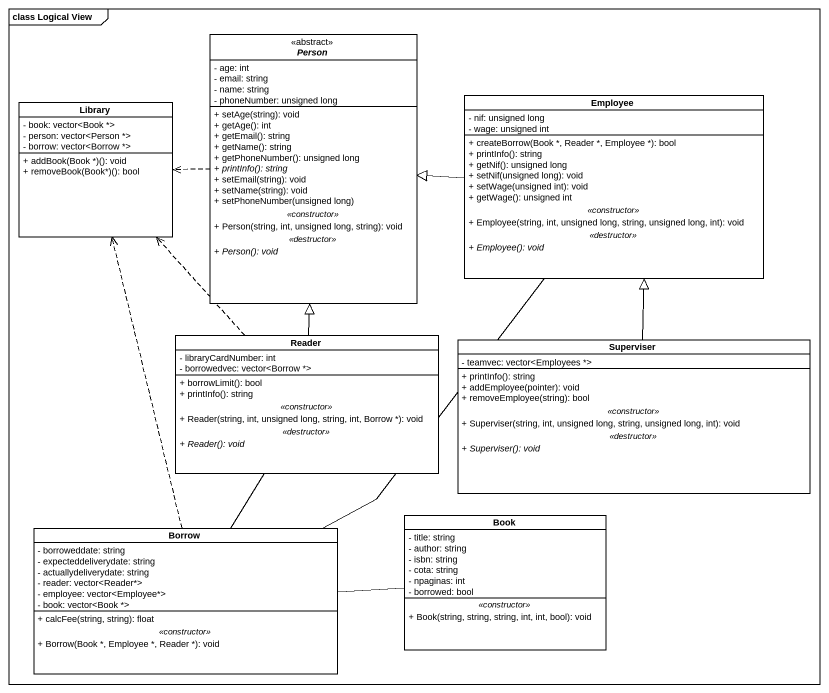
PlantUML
@startuml
mainframe class Logical View
hide circle
hide empty members
skinparam classAttributeIconSize 0
abstract class "Person" as Person_ <<abstract>> {
  - age: int
  - email: string
  - name: string
  - phoneNumber: unsigned long
  --
  + setAge(string): void
  + getAge(): int
  + getEmail(): string
  + getName(): string
  + getPhoneNumber(): unsigned long
  {abstract} + printInfo(): string
  + setEmail(string): void
  + setName(string): void
  + setPhoneNumber(unsigned long)
  .. <<constructor>> ..
  + Person(string, int, unsigned long, string): void
  .. <<destructor>> ..
  {abstract} + Person(): void
}
class Library {
  - book: vector<Book *>
  - person: vector<Person *>
  - borrow: vector<Borrow *>
  + addBook(Book *)(): void
  + removeBook(Book*)(): bool
}
class Employee {
  - nif: unsigned long
  - wage: unsigned int
  --
  + createBorrow(Book *, Reader *, Employee *): bool
  + printInfo(): string
  + getNif(): unsigned long
  + setNif(unsigned long): void
  + setWage(unsigned int): void
  + getWage(): unsigned int
  .. <<constructor>> ..
  + Employee(string, int, unsigned long, string, unsigned long, int): void
  .. <<destructor>> ..
  {abstract} + Employee(): void
}
class Reader {
  - libraryCardNumber: int
  - borrowedvec: vector<Borrow *>
  --
  + borrowLimit(): bool
  + printInfo(): string
  .. <<constructor>> ..
  + Reader(string, int, unsigned long, string, int, Borrow *): void
  .. <<destructor>> ..
  {abstract} + Reader(): void
}
class Superviser {
  - teamvec: vector<Employees *>
  --
  + printInfo(): string
  + addEmployee(pointer): void
  + removeEmployee(string): bool
  .. <<constructor>> ..
  + Superviser(string, int, unsigned long, string, unsigned long, int): void
  .. <<destructor>> ..
  {abstract} + Superviser(): void
}
class Book {
  - title: string
  - author: string
  - isbn: string
  - cota: string
  - npaginas: int
  - borrowed: bool
  .. <<constructor>> ..
  + Book(string, string, string, int, int, bool): void
}
class Borrow {
  - borroweddate: string
  - expecteddeliverydate: string
  - actuallydeliverydate: string
  - reader: vector<Reader*>
  - employee: vector<Employee*>
  - book: vector<Book *>
  --
  + calcFee(string, string): float
  .. <<constructor>> ..
  + Borrow(Book *, Employee *, Reader *): void
}
Person_ .left.> Library
Employee -left-|> Person_
Reader -up-|> Person_
Reader .up.> Library
Superviser -up-|> Employee
Book -left- Borrow
Borrow .up.> Library
Borrow -up- Employee
Borrow -up- Reader
@enduml
